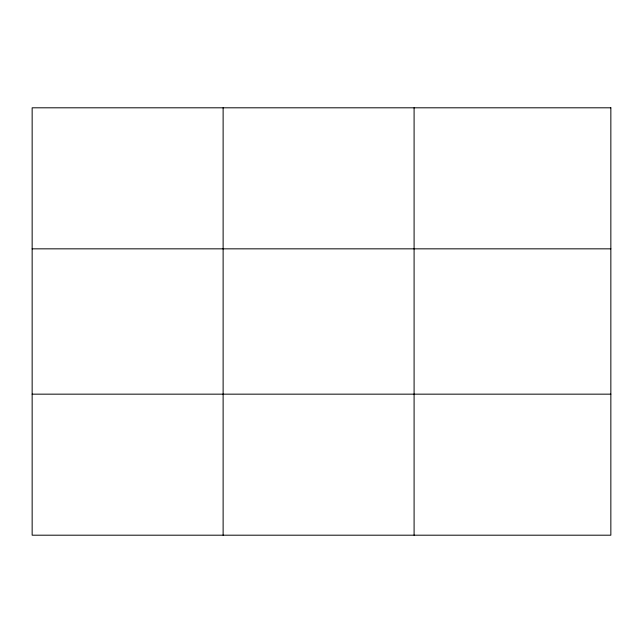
<?xml version="1.0" encoding="UTF-8"?>
<svg xmlns="http://www.w3.org/2000/svg" width="643" height="643" viewBox="0 0 643 643"><rect width="100%" height="100%" fill="white"/><g stroke="black" fill="none" stroke-linecap="round" stroke-linejoin="round"><path stroke-width="0.96" d="M223.121 107.807L223.121 535.193M414.092 107.807L414.092 535.193M32.15 248.841L610.85 248.841M32.15 394.159L610.85 394.159M610.85 107.807L610.85 535.193L32.15 535.193L32.15 107.807L610.85 107.807"/></g></svg>
